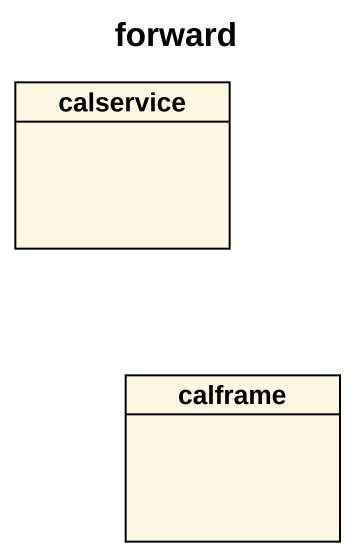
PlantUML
@startuml
title forward
hide circle
hide empty members
class calservice
class calframe
@enduml
